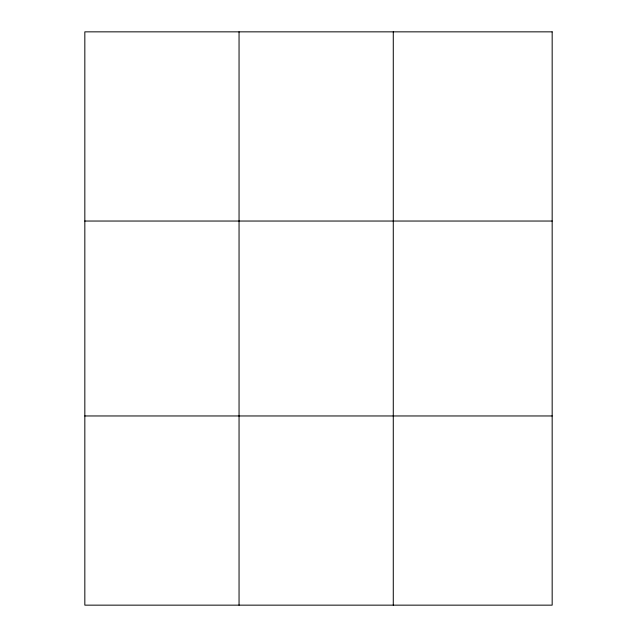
<?xml version="1.0" encoding="UTF-8"?>
<svg xmlns="http://www.w3.org/2000/svg" width="637" height="637" viewBox="0 0 637 637"><rect width="100%" height="100%" fill="white"/><g stroke="black" fill="none" stroke-linecap="round" stroke-linejoin="round"><path stroke-width="0.96" d="M239.05 31.85L239.05 605.15M393.276 31.85L393.276 605.15M84.832 221.039L552.168 221.039M84.832 415.961L552.168 415.961M552.168 31.85L552.168 605.15L84.832 605.15L84.832 31.85L552.168 31.85"/></g></svg>
